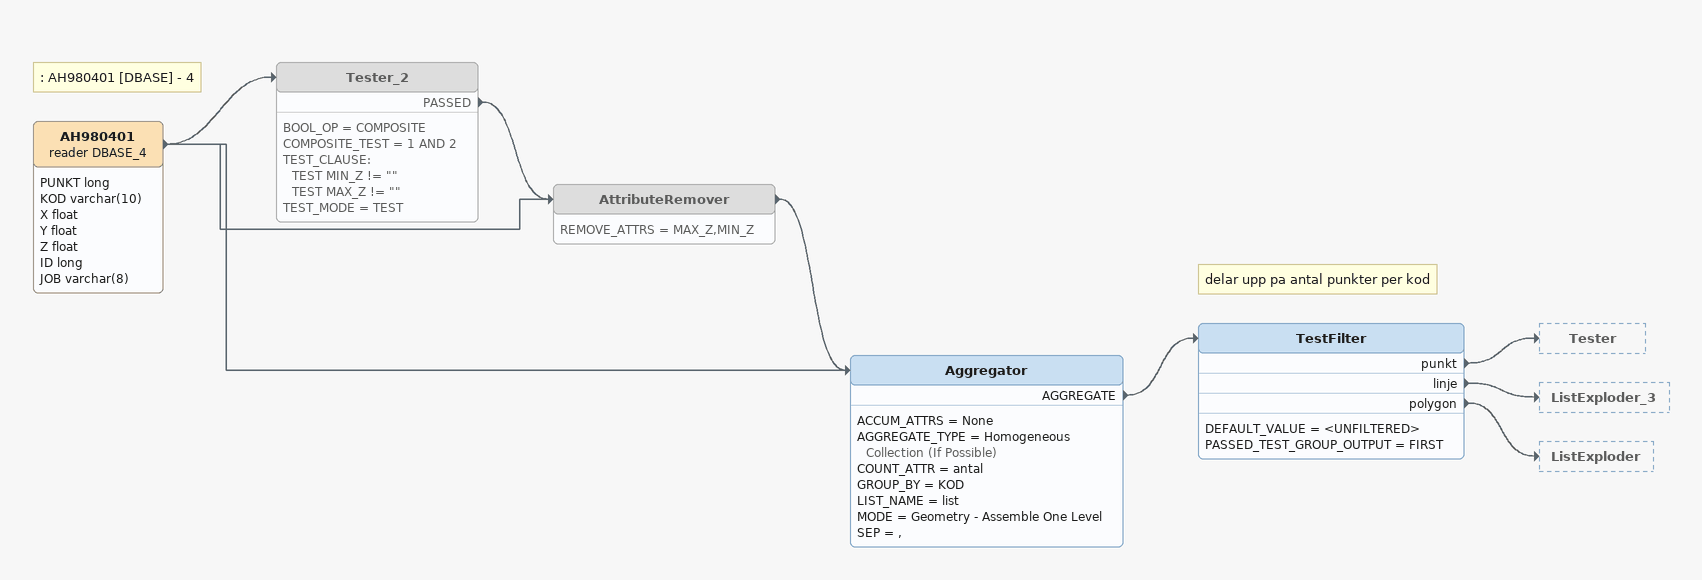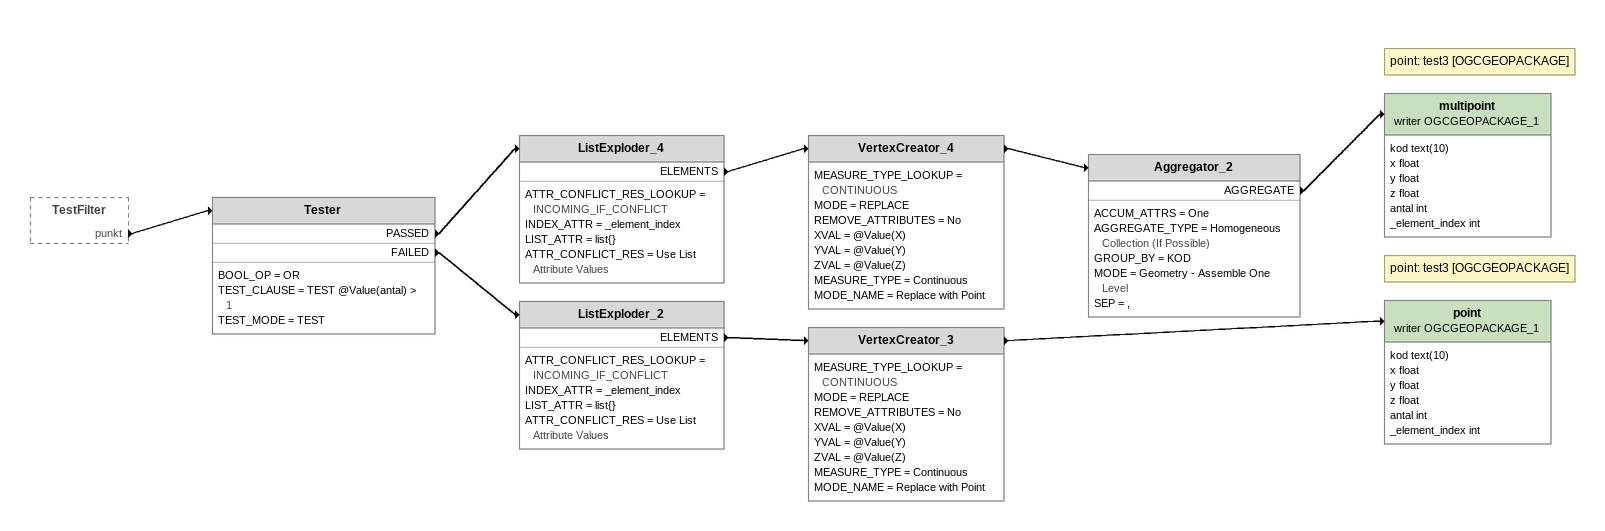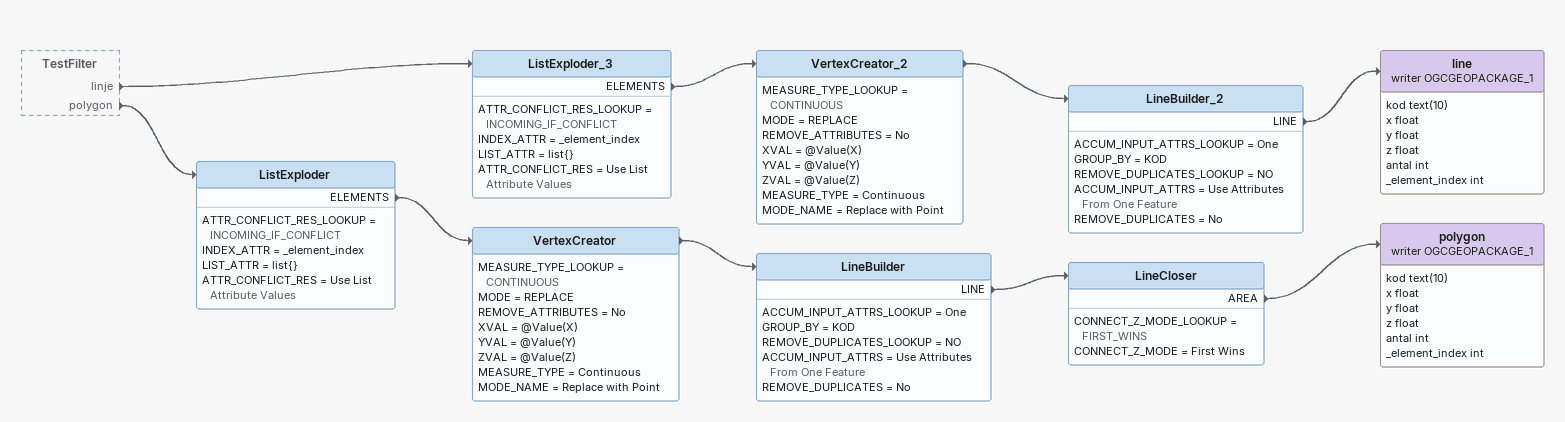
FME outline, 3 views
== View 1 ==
Note: : AH980401 [DBASE] - 4
AH980401 (reader DBASE_4)
    attributes: PUNKT long, KOD varchar(10), X float, Y float, Z float, ID long, JOB varchar(8)
    -> Tester_2
    -> AttributeRemover
    -> Aggregator
Tester_2 [off]
    BOOL_OP = COMPOSITE
    COMPOSITE_TEST = 1 AND 2
    TEST_CLAUSE:
      TEST MIN_Z != ""
      TEST MAX_Z != ""
    TEST_MODE = TEST
    PASSED -> AttributeRemover
AttributeRemover [off]
    REMOVE_ATTRS = MAX_Z,MIN_Z
    -> Aggregator
Aggregator
    ACCUM_ATTRS = None
    AGGREGATE_TYPE = Homogeneous Collection (If Possible)
    COUNT_ATTR = antal
    GROUP_BY = KOD
    LIST_NAME = list
    MODE = Geometry - Assemble One Level
    SEP = ,
    AGGREGATE -> TestFilter
Note: delar upp pa antal punkter per kod
TestFilter
    DEFAULT_VALUE = <UNFILTERED>
    PASSED_TEST_GROUP_OUTPUT = FIRST
    punkt -> Tester
    linje -> ListExploder_3
    polygon -> ListExploder

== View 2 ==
TestFilter [outside]
    punkt -> Tester
Tester
    BOOL_OP = OR
    TEST_CLAUSE = TEST @Value(antal) > 1
    TEST_MODE = TEST
    PASSED -> ListExploder_4
    FAILED -> ListExploder_2
ListExploder_4
    ATTR_CONFLICT_RES_LOOKUP = INCOMING_IF_CONFLICT
    INDEX_ATTR = _element_index
    LIST_ATTR = list{}
    ATTR_CONFLICT_RES = Use List Attribute Values
    ELEMENTS -> VertexCreator_4
VertexCreator_4
    MEASURE_TYPE_LOOKUP = CONTINUOUS
    MODE = REPLACE
    REMOVE_ATTRIBUTES = No
    XVAL = @Value(X)
    YVAL = @Value(Y)
    ZVAL = @Value(Z)
    MEASURE_TYPE = Continuous
    MODE_NAME = Replace with Point
    -> Aggregator_2
Aggregator_2
    ACCUM_ATTRS = One
    AGGREGATE_TYPE = Homogeneous Collection (If Possible)
    GROUP_BY = KOD
    MODE = Geometry - Assemble One Level
    SEP = ,
    AGGREGATE -> multipoint (writer OGCGEOPACKAGE_1)
Note: point: test3 [OGCGEOPACKAGE]
multipoint (writer OGCGEOPACKAGE_1)
    attributes: kod text(10), x float, y float, z float, antal int, _element_index int
ListExploder_2
    ATTR_CONFLICT_RES_LOOKUP = INCOMING_IF_CONFLICT
    INDEX_ATTR = _element_index
    LIST_ATTR = list{}
    ATTR_CONFLICT_RES = Use List Attribute Values
    ELEMENTS -> VertexCreator_3
VertexCreator_3
    MEASURE_TYPE_LOOKUP = CONTINUOUS
    MODE = REPLACE
    REMOVE_ATTRIBUTES = No
    XVAL = @Value(X)
    YVAL = @Value(Y)
    ZVAL = @Value(Z)
    MEASURE_TYPE = Continuous
    MODE_NAME = Replace with Point
    -> point (writer OGCGEOPACKAGE_1)
Note: point: test3 [OGCGEOPACKAGE]
point (writer OGCGEOPACKAGE_1)
    attributes: kod text(10), x float, y float, z float, antal int, _element_index int

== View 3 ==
TestFilter [outside]
    linje -> ListExploder_3
    polygon -> ListExploder
ListExploder_3
    ATTR_CONFLICT_RES_LOOKUP = INCOMING_IF_CONFLICT
    INDEX_ATTR = _element_index
    LIST_ATTR = list{}
    ATTR_CONFLICT_RES = Use List Attribute Values
    ELEMENTS -> VertexCreator_2
VertexCreator_2
    MEASURE_TYPE_LOOKUP = CONTINUOUS
    MODE = REPLACE
    REMOVE_ATTRIBUTES = No
    XVAL = @Value(X)
    YVAL = @Value(Y)
    ZVAL = @Value(Z)
    MEASURE_TYPE = Continuous
    MODE_NAME = Replace with Point
    -> LineBuilder_2
LineBuilder_2
    ACCUM_INPUT_ATTRS_LOOKUP = One
    GROUP_BY = KOD
    REMOVE_DUPLICATES_LOOKUP = NO
    ACCUM_INPUT_ATTRS = Use Attributes From One Feature
    REMOVE_DUPLICATES = No
    LINE -> line (writer OGCGEOPACKAGE_1)
line (writer OGCGEOPACKAGE_1)
    attributes: kod text(10), x float, y float, z float, antal int, _element_index int
ListExploder
    ATTR_CONFLICT_RES_LOOKUP = INCOMING_IF_CONFLICT
    INDEX_ATTR = _element_index
    LIST_ATTR = list{}
    ATTR_CONFLICT_RES = Use List Attribute Values
    ELEMENTS -> VertexCreator
VertexCreator
    MEASURE_TYPE_LOOKUP = CONTINUOUS
    MODE = REPLACE
    REMOVE_ATTRIBUTES = No
    XVAL = @Value(X)
    YVAL = @Value(Y)
    ZVAL = @Value(Z)
    MEASURE_TYPE = Continuous
    MODE_NAME = Replace with Point
    -> LineBuilder
LineBuilder
    ACCUM_INPUT_ATTRS_LOOKUP = One
    GROUP_BY = KOD
    REMOVE_DUPLICATES_LOOKUP = NO
    ACCUM_INPUT_ATTRS = Use Attributes From One Feature
    REMOVE_DUPLICATES = No
    LINE -> LineCloser
LineCloser
    CONNECT_Z_MODE_LOOKUP = FIRST_WINS
    CONNECT_Z_MODE = First Wins
    AREA -> polygon (writer OGCGEOPACKAGE_1)
polygon (writer OGCGEOPACKAGE_1)
    attributes: kod text(10), x float, y float, z float, antal int, _element_index int
